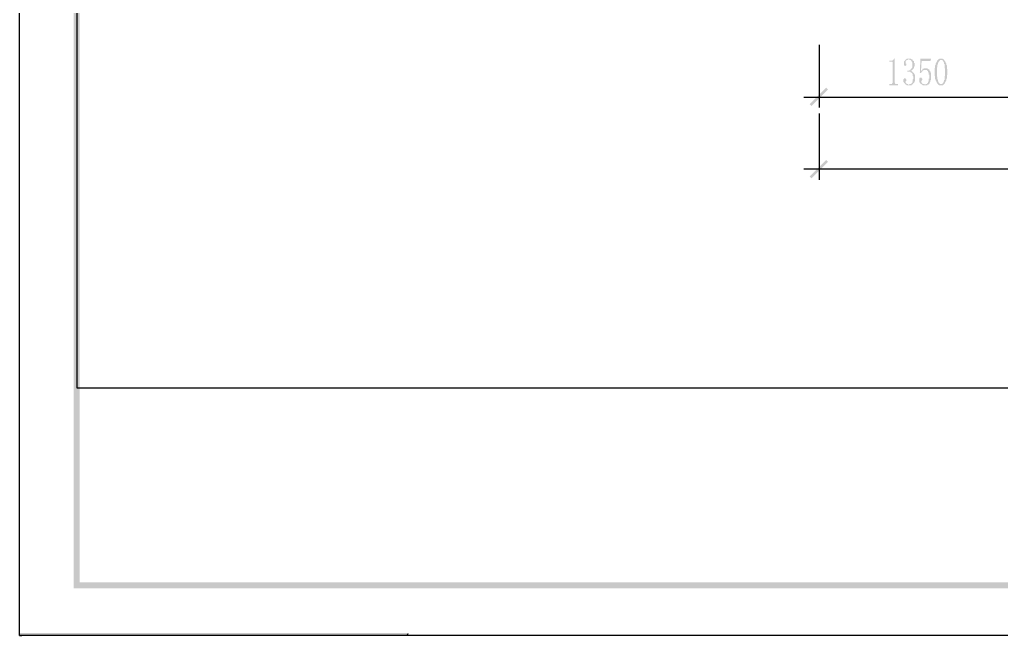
# Model space of a CAD drawing. Header units: inches. Extents: x 11 to 286, y 6 to 196.
# Drawn here: x 10.8 to 81.4, y 5.6 to 49.9 of the extents above; entities that cross this region are included whole.
import ezdxf

# ---------------------------------------------------------------- set-up
doc = ezdxf.new("R2010")
doc.units = ezdxf.units.IN
doc.header["$MEASUREMENT"] = 0
doc.layers.add('PDF_几何图形', color=7, linetype='Continuous')
doc.layers.add('PDF_实体填充', color=7, linetype='Continuous', true_color=0xffffff)

msp = doc.modelspace()

# ---------------------------------------------------------------- hatches: boundary and pattern name
at = {"layer": 'PDF_实体填充', "transparency": 33554559}
h = msp.add_hatch(color=7, dxfattribs=at)
h.paths.add_polyline_path([(254.734, 9.031), (254.31, 9.454), (14.661, 9.031)], flags=0)
h.paths.add_polyline_path([(254.31, 9.454), (14.661, 9.031), (15.085, 9.454)], flags=0)
h.paths.add_polyline_path([(14.661, 9.031), (15.085, 9.454), (14.661, 191.445)], flags=0)
h.paths.add_polyline_path([(15.085, 9.454), (14.661, 191.445), (15.085, 191.022)], flags=0)
h.paths.add_polyline_path([(14.661, 191.445), (15.085, 191.022), (254.734, 191.445)], flags=0)
h.paths.add_polyline_path([(15.085, 191.022), (254.734, 191.445), (254.31, 191.022)], flags=0)
h.paths.add_polyline_path([(254.734, 191.445), (254.31, 191.022), (254.734, 9.031)], flags=0)
h.paths.add_polyline_path([(254.31, 191.022), (254.734, 9.031), (254.31, 9.454), (254.31, 191.022)], flags=0)
for points in [[(73.674, 47.173), (73.674, 45.48), (73.674, 45.438), (73.716, 45.395), (73.716, 45.353), (73.759, 45.311), (73.801, 45.311), (73.843, 45.311), (73.928, 45.311), (73.928, 45.226), (73.293, 45.226), (73.293, 45.311), (73.378, 45.311), (73.42, 45.311), (73.462, 45.311), (73.505, 45.311), (73.505, 45.353), (73.547, 45.395), (73.547, 45.438), (73.547, 45.48), (73.547, 46.835), (73.547, 46.877), (73.505, 46.919), (73.462, 46.919), (73.293, 46.919), (73.293, 47.004), (73.378, 47.004), (73.42, 47.004), (73.462, 47.004), (73.505, 47.004), (73.547, 47.004), (73.547, 47.046), (73.589, 47.046), (73.589, 47.089), (73.632, 47.089), (73.632, 47.131)], [(75.156, 45.734), (75.156, 45.692), (75.156, 45.649), (75.156, 45.607), (75.156, 45.565), (75.156, 45.522), (75.113, 45.522), (75.113, 45.48), (75.113, 45.438), (75.071, 45.438), (75.071, 45.395), (75.029, 45.395), (75.029, 45.353), (74.986, 45.311), (74.944, 45.268), (74.902, 45.268), (74.902, 45.226), (74.859, 45.226), (74.817, 45.226), (74.775, 45.226), (74.732, 45.226), (74.69, 45.226), (74.648, 45.226), (74.605, 45.226), (74.563, 45.226), (74.521, 45.268), (74.478, 45.268), (74.436, 45.311), (74.394, 45.353), (74.394, 45.395), (74.351, 45.395), (74.351, 45.438), (74.309, 45.48), (74.309, 45.522), (74.309, 45.565), (74.309, 45.607), (74.309, 45.649), (74.351, 45.692), (74.351, 45.734), (74.394, 45.734), (74.436, 45.734), (74.478, 45.734), (74.478, 45.692), (74.521, 45.649), (74.521, 45.607), (74.521, 45.565), (74.521, 45.522), (74.478, 45.522), (74.478, 45.48), (74.478, 45.438), (74.478, 45.395), (74.521, 45.395), (74.521, 45.353), (74.563, 45.311), (74.605, 45.311), (74.648, 45.311), (74.648, 45.268), (74.69, 45.268), (74.732, 45.268), (74.732, 45.311), (74.775, 45.311), (74.817, 45.311), (74.859, 45.311), (74.859, 45.353), (74.902, 45.353), (74.902, 45.395), (74.944, 45.395), (74.944, 45.438), (74.944, 45.48), (74.986, 45.48), (74.986, 45.522), (74.986, 45.565), (74.986, 45.607), (74.986, 45.649), (75.029, 45.692), (75.029, 45.734), (75.029, 45.776), (75.029, 45.819), (75.029, 45.861), (74.986, 45.903), (74.986, 45.946), (74.986, 45.988), (74.986, 46.03), (74.944, 46.03), (74.944, 46.073), (74.902, 46.115), (74.859, 46.157), (74.817, 46.157), (74.817, 46.2), (74.775, 46.2), (74.732, 46.2), (74.69, 46.2), (74.648, 46.2), (74.605, 46.2), (74.605, 46.284), (74.648, 46.284), (74.69, 46.284), (74.732, 46.284), (74.775, 46.327), (74.817, 46.327), (74.817, 46.369), (74.859, 46.369), (74.859, 46.411), (74.902, 46.411), (74.902, 46.454), (74.944, 46.496), (74.944, 46.538), (74.944, 46.581), (74.944, 46.623), (74.944, 46.665), (74.944, 46.708), (74.944, 46.75), (74.944, 46.792), (74.944, 46.835), (74.944, 46.877), (74.902, 46.919), (74.902, 46.962), (74.859, 47.004), (74.817, 47.046), (74.775, 47.046), (74.732, 47.089), (74.69, 47.089), (74.648, 47.089), (74.605, 47.046), (74.563, 47.046), (74.521, 47.004), (74.478, 47.004), (74.478, 46.962), (74.478, 46.919), (74.478, 46.877), (74.478, 46.835), (74.478, 46.792), (74.521, 46.792), (74.521, 46.75), (74.521, 46.708), (74.521, 46.665), (74.478, 46.665), (74.478, 46.623), (74.436, 46.623), (74.394, 46.623), (74.394, 46.665), (74.351, 46.665), (74.351, 46.708), (74.351, 46.75), (74.351, 46.792), (74.351, 46.835), (74.351, 46.877), (74.351, 46.919), (74.394, 46.962), (74.394, 47.004), (74.436, 47.004), (74.436, 47.046), (74.478, 47.046), (74.478, 47.089), (74.521, 47.089), (74.563, 47.131), (74.605, 47.131), (74.648, 47.131), (74.69, 47.131), (74.732, 47.131), (74.775, 47.131), (74.817, 47.131), (74.859, 47.131), (74.902, 47.089), (74.944, 47.089), (74.986, 47.046), (74.986, 47.004), (75.029, 47.004), (75.029, 46.962), (75.071, 46.962), (75.071, 46.919), (75.071, 46.877), (75.071, 46.835), (75.113, 46.835), (75.113, 46.792), (75.113, 46.75), (75.113, 46.708), (75.113, 46.665), (75.113, 46.623), (75.113, 46.581), (75.071, 46.538), (75.071, 46.496), (75.071, 46.454), (75.029, 46.454), (75.029, 46.411), (74.986, 46.369), (74.944, 46.327), (74.902, 46.284), (74.859, 46.284), (74.817, 46.284), (74.859, 46.242), (74.902, 46.242), (74.944, 46.2), (74.986, 46.2), (74.986, 46.157), (75.029, 46.157), (75.029, 46.115), (75.071, 46.115), (75.071, 46.073), (75.113, 46.03), (75.113, 45.988), (75.156, 45.946), (75.156, 45.903), (75.156, 45.861), (75.156, 45.819), (75.156, 45.776)], [(75.918, 46.454), (75.96, 46.454), (76.002, 46.454), (76.045, 46.411), (76.087, 46.411), (76.129, 46.369), (76.172, 46.369), (76.172, 46.327), (76.214, 46.284), (76.214, 46.242), (76.256, 46.242), (76.256, 46.2), (76.256, 46.157), (76.299, 46.115), (76.299, 46.073), (76.299, 46.03), (76.299, 45.988), (76.299, 45.946), (76.299, 45.903), (76.299, 45.861), (76.299, 45.819), (76.299, 45.776), (76.299, 45.734), (76.299, 45.692), (76.299, 45.649), (76.299, 45.607), (76.256, 45.565), (76.256, 45.522), (76.256, 45.48), (76.214, 45.438), (76.214, 45.395), (76.172, 45.353), (76.172, 45.311), (76.129, 45.311), (76.129, 45.268), (76.087, 45.268), (76.045, 45.268), (76.045, 45.226), (76.002, 45.226), (75.96, 45.226), (75.918, 45.226), (75.875, 45.226), (75.833, 45.226), (75.791, 45.226), (75.748, 45.226), (75.706, 45.226), (75.664, 45.268), (75.621, 45.268), (75.621, 45.311), (75.579, 45.311), (75.537, 45.353), (75.537, 45.395), (75.494, 45.395), (75.494, 45.438), (75.452, 45.48), (75.452, 45.522), (75.452, 45.565), (75.452, 45.607), (75.452, 45.649), (75.452, 45.692), (75.452, 45.734), (75.494, 45.734), (75.494, 45.776), (75.537, 45.776), (75.579, 45.776), (75.621, 45.776), (75.621, 45.734), (75.664, 45.692), (75.664, 45.649), (75.664, 45.607), (75.621, 45.565), (75.621, 45.522), (75.579, 45.48), (75.621, 45.438), (75.621, 45.395), (75.664, 45.353), (75.706, 45.311), (75.748, 45.311), (75.791, 45.311), (75.833, 45.311), (75.833, 45.268), (75.875, 45.268), (75.918, 45.311), (75.96, 45.311), (76.002, 45.311), (76.002, 45.353), (76.045, 45.353), (76.045, 45.395), (76.087, 45.395), (76.087, 45.438), (76.087, 45.48), (76.129, 45.48), (76.129, 45.522), (76.129, 45.565), (76.129, 45.607), (76.129, 45.649), (76.129, 45.692), (76.172, 45.692), (76.172, 45.734), (76.172, 45.776), (76.172, 45.819), (76.172, 45.861), (76.172, 45.903), (76.172, 45.946), (76.172, 45.988), (76.129, 45.988), (76.129, 46.03), (76.129, 46.073), (76.129, 46.115), (76.129, 46.157), (76.087, 46.157), (76.087, 46.2), (76.087, 46.242), (76.045, 46.284), (76.002, 46.284), (76.002, 46.327), (75.96, 46.327), (75.918, 46.327), (75.875, 46.327), (75.833, 46.327), (75.791, 46.327), (75.748, 46.327), (75.748, 46.284), (75.706, 46.284), (75.664, 46.242), (75.664, 46.2), (75.621, 46.2), (75.621, 46.157), (75.579, 46.115), (75.494, 46.115), (75.537, 47.131), (76.299, 47.131), (76.256, 46.962), (75.621, 46.962), (75.579, 46.242), (75.621, 46.284), (75.621, 46.327), (75.664, 46.327), (75.664, 46.369), (75.706, 46.369), (75.706, 46.411), (75.748, 46.411), (75.791, 46.411), (75.791, 46.454), (75.833, 46.454), (75.875, 46.454)]]:
    msp.add_hatch(color=7, dxfattribs=at).paths.add_polyline_path(points, flags=0)
h = msp.add_hatch(color=7, dxfattribs=at)
h.paths.add_polyline_path([(77.018, 47.046), (77.018, 47.046), (76.976, 47.046), (76.976, 47.046), (76.934, 47.046), (76.934, 47.046), (76.934, 47.004), (76.891, 47.004), (76.891, 46.962), (76.891, 46.962), (76.849, 46.919), (76.849, 46.919), (76.849, 46.877), (76.807, 46.835), (76.807, 46.835), (76.807, 46.792), (76.807, 46.792), (76.807, 46.75), (76.807, 46.75), (76.764, 46.708), (76.764, 46.708), (76.764, 46.665), (76.764, 46.623), (76.764, 46.623), (76.764, 46.581), (76.764, 46.581), (76.764, 46.538), (76.722, 46.496), (76.722, 46.496), (76.722, 46.454), (76.722, 46.411), (76.722, 46.369), (76.722, 46.369), (76.722, 46.327), (76.722, 46.284), (76.722, 46.242), (76.722, 46.242), (76.722, 46.2), (76.722, 46.2), (76.722, 46.157), (76.722, 46.115), (76.722, 46.073), (76.722, 46.03), (76.722, 46.03), (76.722, 45.988), (76.722, 45.946), (76.722, 45.903), (76.722, 45.903), (76.722, 45.861), (76.764, 45.819), (76.764, 45.819), (76.764, 45.776), (76.764, 45.734), (76.764, 45.734), (76.764, 45.692), (76.764, 45.692), (76.764, 45.649), (76.764, 45.649), (76.807, 45.607), (76.807, 45.607), (76.807, 45.565), (76.807, 45.565), (76.807, 45.522), (76.807, 45.48), (76.849, 45.48), (76.849, 45.438), (76.849, 45.395), (76.891, 45.395), (76.891, 45.353), (76.891, 45.353), (76.934, 45.353), (76.934, 45.311), (76.976, 45.311), (76.976, 45.311), (76.976, 45.311), (77.018, 45.311), (77.018, 45.311), (77.018, 45.311), (77.061, 45.311), (77.061, 45.311), (77.103, 45.311), (77.103, 45.311), (77.103, 45.353), (77.145, 45.353), (77.145, 45.395), (77.188, 45.395), (77.188, 45.438), (77.188, 45.438), (77.188, 45.48), (77.23, 45.48), (77.23, 45.522), (77.23, 45.565), (77.23, 45.565), (77.23, 45.607), (77.272, 45.607), (77.272, 45.649), (77.272, 45.649), (77.272, 45.692), (77.272, 45.692), (77.272, 45.734), (77.272, 45.776), (77.272, 45.776), (77.272, 45.819), (77.272, 45.861), (77.272, 45.861), (77.315, 45.903), (77.315, 45.946), (77.315, 45.988), (77.315, 45.988), (77.315, 46.03), (77.315, 46.073), (77.315, 46.115), (77.315, 46.115), (77.315, 46.157), (77.315, 46.2), (77.315, 46.2), (77.315, 46.242), (77.315, 46.284), (77.315, 46.327), (77.315, 46.369), (77.315, 46.369), (77.315, 46.411), (77.315, 46.454), (77.272, 46.454), (77.272, 46.496), (77.272, 46.538), (77.272, 46.581), (77.272, 46.581), (77.272, 46.623), (77.272, 46.623), (77.272, 46.665), (77.272, 46.708), (77.272, 46.708), (77.272, 46.75), (77.23, 46.75), (77.23, 46.792), (77.23, 46.792), (77.23, 46.835), (77.23, 46.835), (77.23, 46.877), (77.23, 46.877), (77.188, 46.919), (77.188, 46.962), (77.188, 46.962), (77.145, 47.004), (77.145, 47.004), (77.145, 47.004), (77.103, 47.046), (77.103, 47.046), (77.061, 47.046), (77.061, 47.046), (77.061, 47.046), (77.018, 47.046), (77.018, 47.046), (77.018, 47.046)], flags=0)
h.paths.add_polyline_path([(77.018, 45.226), (77.018, 45.226), (76.976, 45.226), (76.976, 45.226), (76.934, 45.226), (76.934, 45.226), (76.891, 45.226), (76.891, 45.226), (76.849, 45.268), (76.849, 45.268), (76.807, 45.268), (76.807, 45.311), (76.807, 45.311), (76.764, 45.353), (76.764, 45.353), (76.722, 45.395), (76.722, 45.395), (76.722, 45.438), (76.68, 45.438), (76.68, 45.48), (76.68, 45.48), (76.68, 45.522), (76.68, 45.522), (76.637, 45.565), (76.637, 45.565), (76.637, 45.607), (76.637, 45.607), (76.637, 45.649), (76.595, 45.649), (76.595, 45.692), (76.595, 45.692), (76.595, 45.734), (76.595, 45.776), (76.595, 45.776), (76.595, 45.819), (76.595, 45.861), (76.595, 45.861), (76.553, 45.903), (76.553, 45.946), (76.553, 45.946), (76.553, 45.988), (76.553, 46.03), (76.553, 46.073), (76.553, 46.073), (76.553, 46.115), (76.553, 46.157), (76.553, 46.2), (76.553, 46.2), (76.553, 46.242), (76.553, 46.284), (76.553, 46.327), (76.553, 46.327), (76.553, 46.369), (76.553, 46.411), (76.553, 46.454), (76.553, 46.454), (76.595, 46.496), (76.595, 46.538), (76.595, 46.538), (76.595, 46.581), (76.595, 46.623), (76.595, 46.623), (76.595, 46.665), (76.595, 46.665), (76.637, 46.708), (76.637, 46.75), (76.637, 46.75), (76.637, 46.792), (76.637, 46.792), (76.68, 46.835), (76.68, 46.835), (76.68, 46.877), (76.68, 46.877), (76.722, 46.919), (76.722, 46.919), (76.722, 46.962), (76.764, 47.004), (76.764, 47.004), (76.764, 47.046), (76.807, 47.046), (76.807, 47.046), (76.807, 47.089), (76.849, 47.089), (76.849, 47.089), (76.891, 47.131), (76.891, 47.131), (76.934, 47.131), (76.934, 47.131), (76.976, 47.131), (76.976, 47.131), (77.018, 47.131), (77.018, 47.131), (77.061, 47.131), (77.061, 47.131), (77.061, 47.131), (77.103, 47.131), (77.103, 47.131), (77.145, 47.131), (77.145, 47.131), (77.188, 47.089), (77.188, 47.089), (77.23, 47.089), (77.23, 47.046), (77.23, 47.046), (77.272, 47.004), (77.272, 47.004), (77.315, 47.004), (77.315, 46.962), (77.315, 46.919), (77.357, 46.919), (77.357, 46.877), (77.357, 46.877), (77.357, 46.835), (77.357, 46.835), (77.399, 46.792), (77.399, 46.792), (77.399, 46.75), (77.399, 46.75), (77.399, 46.708), (77.399, 46.708), (77.442, 46.665), (77.442, 46.665), (77.442, 46.623), (77.442, 46.581), (77.442, 46.581), (77.442, 46.538), (77.442, 46.496), (77.442, 46.496), (77.442, 46.454), (77.442, 46.411), (77.484, 46.369), (77.484, 46.369), (77.484, 46.327), (77.484, 46.284), (77.484, 46.242), (77.484, 46.242), (77.484, 46.2), (77.484, 46.2), (77.484, 46.157), (77.484, 46.115), (77.484, 46.073), (77.484, 46.03), (77.484, 46.03), (77.484, 45.988), (77.442, 45.946), (77.442, 45.946), (77.442, 45.903), (77.442, 45.861), (77.442, 45.819), (77.442, 45.819), (77.442, 45.776), (77.442, 45.776), (77.442, 45.734), (77.442, 45.692), (77.399, 45.692), (77.399, 45.649), (77.399, 45.649), (77.399, 45.607), (77.399, 45.565), (77.399, 45.565), (77.357, 45.522), (77.357, 45.522), (77.357, 45.48), (77.357, 45.48), (77.357, 45.48), (77.315, 45.438), (77.315, 45.438), (77.315, 45.395), (77.272, 45.353), (77.272, 45.353), (77.272, 45.353), (77.23, 45.311), (77.23, 45.311), (77.188, 45.268), (77.188, 45.268), (77.188, 45.268), (77.145, 45.226), (77.145, 45.226), (77.103, 45.226), (77.103, 45.226), (77.061, 45.226), (77.061, 45.226), (77.018, 45.226), (77.018, 45.226), (77.018, 45.226), (77.018, 45.226)], flags=0)
h = msp.add_hatch(color=7, dxfattribs=at)
h.paths.add_polyline_path([(67.578, 43.871), (67.705, 43.744), (68.763, 45.057)], flags=0)
h.paths.add_polyline_path([(67.705, 43.744), (68.763, 45.057), (68.89, 44.93), (67.705, 43.744)], flags=0)
h = msp.add_hatch(color=7, dxfattribs=at)
h.paths.add_polyline_path([(67.578, 38.664), (67.705, 38.537), (68.763, 39.85)], flags=0)
h.paths.add_polyline_path([(67.705, 38.537), (68.763, 39.85), (68.89, 39.723), (67.705, 38.537)], flags=0)
h = msp.add_hatch(color=7, dxfattribs=at)
h.paths.add_polyline_path([(38.707, 5.814), (10.767, 5.814), (38.537, 5.644)], flags=0)
h.paths.add_polyline_path([(10.767, 5.814), (38.537, 5.644), (10.767, 5.644), (10.767, 5.814)], flags=0)

# ---------------------------------------------------------------- linework, layer by layer
at = {"layer": 'PDF_几何图形'}
for p, q in [((68.255, 48.147), (68.255, 43.617)), ((67.155, 44.379), (69.314, 44.379)), ((68.34, 44.379), (82.437, 44.379)), ((68.255, 43.194), (68.255, 38.41)), ((67.155, 39.215), (69.314, 39.215)), ((68.34, 39.215), (174.258, 39.215)), ((10.767, 5.644), (10.936, 5.644))]:
    msp.add_line(p, q, dxfattribs=at)
for points in [[(10.767, 196.06), (286.103, 196.06), (286.103, 5.644), (10.767, 5.644)], [(14.873, 23.467), (254.522, 23.467), (254.522, 191.234), (14.873, 191.234)]]:
    msp.add_lwpolyline(points, close=True, dxfattribs=at)
at = {"layer": 'PDF_实体填充', "transparency": 33554559}
msp.add_solid([(38.707, 5.644), (38.537, 5.644), (38.707, 5.814)], dxfattribs=at)

doc.saveas('drawing.dxf')
